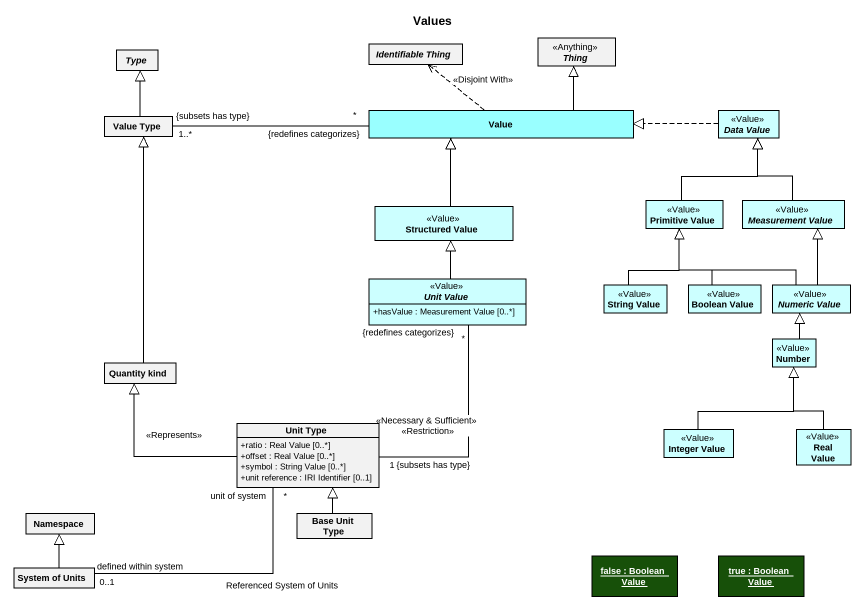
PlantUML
@startuml
title Values
hide circle
hide empty members
skinparam classAttributeIconSize 0
abstract class "Identifiable Thing" as Identifiable_Thing
abstract class Thing <<Anything>>
abstract class Type
class "Value Type" as Value_Type
class Value #99FFFF
abstract class "Data Value" as Data_Value <<Value>> #CCFFFF
class "Structured Value" as Structured_Value <<Value>> #CCFFFF
class "Primitive Value" as Primitive_Value <<Value>> #CCFFFF
abstract class "Measurement Value" as Measurement_Value <<Value>> #CCFFFF
abstract class "Unit Value" as Unit_Value <<Value>> #CCFFFF {
  +hasValue : Measurement Value [0..*]
}
class "String Value" as String_Value <<Value>> #CCFFFF
class "Boolean Value" as Boolean_Value <<Value>> #CCFFFF
abstract class "Numeric Value" as Numeric_Value <<Value>> #CCFFFF
class Number <<Value>> #CCFFFF
class "Quantity kind" as Quantity_kind
class "Unit Type" as Unit_Type {
  +ratio : Real Value [0..*]
  +offset : Real Value [0..*]
  +symbol : String Value [0..*]
  +unit reference : IRI Identifier [0..1]
}
class "Integer Value" as Integer_Value <<Value>> #CCFFFF
class "Real Value" as Real_Value <<Value>> #CCFFFF
class "Namespace" as Namespace_
class "Base Unit Type" as Base_Unit_Type
class "System of Units" as System_of_Units
object "false : Boolean Value" as false #175009
object "true : Boolean Value" as true #175009
Value_Type -up-|> Type
Value_Type "1..*\n{subsets has type}" -right- "*\n{redefines categorizes}" Value
Value .up.> Identifiable_Thing : <<Disjoint With>>
Value -up-|> Thing
Data_Value .left.|> Value
Structured_Value -up-|> Value
Primitive_Value -up-|> Data_Value
Measurement_Value -up-|> Data_Value
Unit_Value -up-|> Structured_Value
String_Value -up-|> Primitive_Value
Boolean_Value -up-|> Primitive_Value
Numeric_Value -up-|> Primitive_Value
Numeric_Value -up-|> Measurement_Value
Number -up-|> Numeric_Value
Quantity_kind -up-|> Value_Type
Unit_Type "<<Necessary & Sufficient>> <<Restriction>>\n1\n{subsets has type}" -up- "*\n{redefines categorizes}" Unit_Value
Unit_Type -left-|> Quantity_kind : <<Represents>>
Unit_Type "unit of system\n*" -left- "defined within system\n0..1" System_of_Units : Referenced System of Units
Integer_Value -up-|> Number
Real_Value -up-|> Number
Base_Unit_Type -up-|> Unit_Type
System_of_Units -up-|> Namespace_
@enduml
